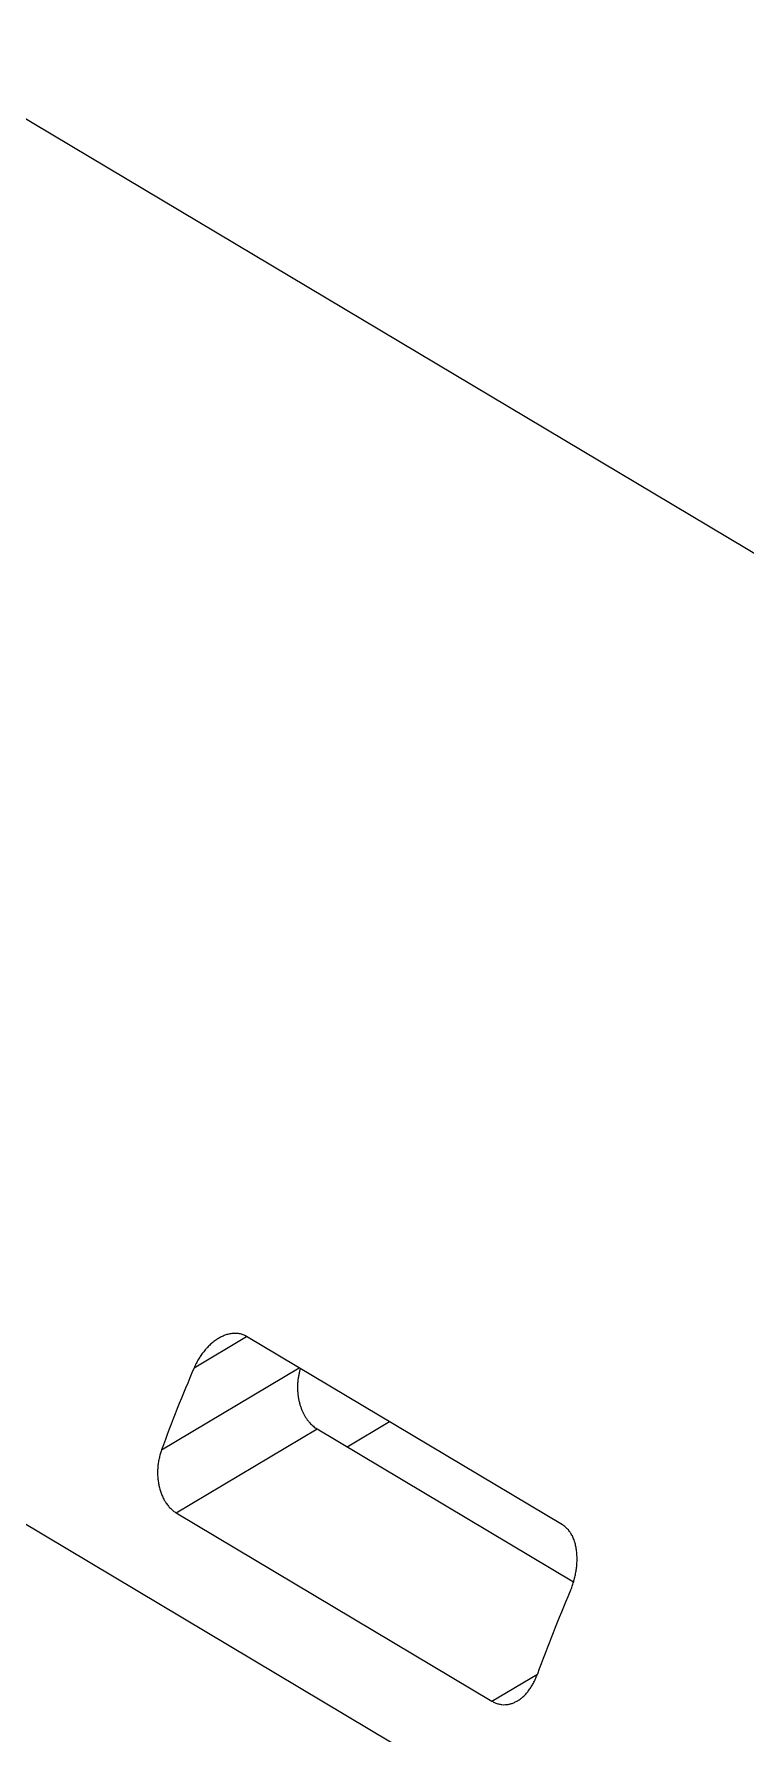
# Model space of a CAD drawing. Header units: millimetres. Extents: x 2680 to 2954, y 1171 to 1387.
# Drawn here: x 2736.1 to 2752.29, y 1197.9 to 1236.61 of the extents above; entities that cross this region are included whole.
import ezdxf

# ---------------------------------------------------------------- set-up
doc = ezdxf.new("R2010")
doc.units = ezdxf.units.MM

msp = doc.modelspace()

# ---------------------------------------------------------------- linework, layer by layer
at = {"color": 7, "linetype": 'Continuous', "lineweight": 15, "extrusion": (-0.253745, -3.38569e-15, 0.967271)}
for p, q in [((2794.222, 1199.868, 31.012), (2732.665, 1236.606, 14.864)), ((2772.458, 1180.861, 25.303), (2710.901, 1217.6, 9.155)), ((2748.114, 1202.669, 18.917), (2740.932, 1206.955, 17.033)), ((2739.331, 1202.937, 16.613), (2742.535, 1204.849, 17.453)), ((2742.535, 1204.849, 17.453), (2748.37, 1201.367, 18.984)), ((2743.22, 1204.441, 17.633), (2744.182, 1205.015, 17.885)), ((2739.331, 1202.937, 16.613), (2746.513, 1198.651, 18.497))]:
    msp.add_line(p, q, dxfattribs=at)
at = {"color": 8, "linetype": 'Continuous', "lineweight": 15, "extrusion": (-0.253745, -3.38569e-15, 0.967271)}
for p, q in [((2739.738, 1206.242, 16.719), (2740.932, 1206.955, 17.033)), ((2738.997, 1204.37, 16.525), (2742.129, 1206.24, 17.347)), ((2746.513, 1198.651, 18.497), (2747.546, 1199.268, 18.768))]:
    msp.add_line(p, q, dxfattribs=at)
at = {"color": 7, "linetype": 'Continuous', "lineweight": 15, "extrusion": (-0.253745, -3.38569e-15, 0.967271)}
for centre, radius, start, end in [((-1193.343, 2683.13, -679.023), 31.573, 245.8859, 249.5569), ((-1188.222, 2692.012, -679.023), 31.62, 245.8886, 249.5542)]:
    msp.add_arc(centre, radius, start, end, dxfattribs=at)
at = {"color": 7, "linetype": 'Continuous', "lineweight": 15}
for points, knots in [([(2740.932, 1206.955, 17.033), (2740.926, 1206.959, 17.031), (2740.919, 1206.962, 17.029), (2740.906, 1206.969, 17.026), (2740.9, 1206.973, 17.024), (2740.88, 1206.982, 17.019), (2740.867, 1206.988, 17.016), (2740.826, 1207.003, 17.005), (2740.798, 1207.011, 16.998), (2740.756, 1207.019, 16.986), (2740.741, 1207.021, 16.983), (2740.719, 1207.023, 16.977), (2740.712, 1207.024, 16.975), (2740.697, 1207.025, 16.971), (2740.69, 1207.025, 16.969), (2740.653, 1207.026, 16.96), (2740.624, 1207.025, 16.952), (2740.565, 1207.017, 16.936), (2740.535, 1207.011, 16.929), (2740.476, 1206.995, 16.913), (2740.446, 1206.985, 16.905), (2740.389, 1206.962, 16.89), (2740.36, 1206.949, 16.883), (2740.318, 1206.926, 16.872), (2740.304, 1206.918, 16.868), (2740.283, 1206.906, 16.862), (2740.276, 1206.901, 16.861), (2740.263, 1206.893, 16.857), (2740.256, 1206.888, 16.855), (2740.222, 1206.866, 16.846), (2740.195, 1206.846, 16.839), (2740.144, 1206.805, 16.826), (2740.118, 1206.783, 16.819), (2740.069, 1206.737, 16.806), (2740.046, 1206.712, 16.8), (2740.017, 1206.681, 16.792), (2740.011, 1206.674, 16.791), (2739.999, 1206.661, 16.788), (2739.994, 1206.655, 16.786), (2739.977, 1206.635, 16.782), (2739.966, 1206.621, 16.779), (2739.934, 1206.581, 16.771), (2739.913, 1206.552, 16.765), (2739.873, 1206.495, 16.755), (2739.854, 1206.465, 16.75), (2739.818, 1206.404, 16.74), (2739.801, 1206.373, 16.736), (2739.78, 1206.333, 16.731), (2739.776, 1206.324, 16.729), (2739.768, 1206.308, 16.727), (2739.761, 1206.292, 16.725), (2739.753, 1206.275, 16.723), (2739.747, 1206.263, 16.722), (2739.745, 1206.257, 16.721), (2739.742, 1206.25, 16.72), (2739.74, 1206.246, 16.72), (2739.739, 1206.244, 16.72), (2739.738, 1206.242, 16.719)], [0, 0, 0, 0, 0.015625, 0.015625, 0.03125, 0.03125, 0.0625, 0.0625, 0.125, 0.125, 0.15625, 0.15625, 0.171875, 0.171875, 0.1875, 0.1875, 0.25, 0.25, 0.3125, 0.3125, 0.375, 0.375, 0.4375, 0.4375, 0.46875, 0.46875, 0.484375, 0.484375, 0.5, 0.5, 0.5625, 0.5625, 0.625, 0.625, 0.6875, 0.6875, 0.703125, 0.703125, 0.71875, 0.71875, 0.75, 0.75, 0.8125, 0.8125, 0.875, 0.875, 0.9375, 0.9375, 0.953125, 0.953125, 0.96875, 0.984375, 0.984375, 0.992188, 0.996094, 0.996094, 1, 1, 1, 1]), ([(2742.155, 1206.225, 17.353), (2742.151, 1206.213, 17.352), (2742.139, 1206.175, 17.349), (2742.123, 1206.111, 17.345), (2742.108, 1206.032, 17.341), (2742.097, 1205.953, 17.338), (2742.09, 1205.873, 17.337), (2742.088, 1205.792, 17.336), (2742.091, 1205.71, 17.337), (2742.098, 1205.629, 17.338), (2742.109, 1205.549, 17.341), (2742.125, 1205.472, 17.346), (2742.145, 1205.399, 17.351), (2742.168, 1205.33, 17.357), (2742.194, 1205.262, 17.364), (2742.225, 1205.198, 17.372), (2742.257, 1205.139, 17.38), (2742.292, 1205.084, 17.389), (2742.328, 1205.035, 17.399), (2742.367, 1204.989, 17.409), (2742.407, 1204.947, 17.42), (2742.449, 1204.91, 17.431), (2742.492, 1204.877, 17.442), (2742.521, 1204.859, 17.449), (2742.535, 1204.849, 17.453)], [0, 0, 0, 0, 0.0251097, 0.0753555, 0.1256494, 0.1758781, 0.2259411, 0.2761851, 0.326635, 0.3771398, 0.4275606, 0.47778, 0.5241161, 0.5706479, 0.6172348, 0.6637444, 0.7100618, 0.7520584, 0.7942193, 0.8364314, 0.8785834, 0.9205724, 0.9602863, 1, 1, 1, 1]), ([(2738.997, 1204.37, 16.525), (2738.985, 1204.338, 16.522), (2738.975, 1204.306, 16.519), (2738.956, 1204.241, 16.514), (2738.948, 1204.208, 16.512), (2738.933, 1204.141, 16.508), (2738.927, 1204.107, 16.507), (2738.917, 1204.038, 16.504), (2738.913, 1204.004, 16.503), (2738.909, 1203.951, 16.502), (2738.908, 1203.934, 16.502), (2738.907, 1203.899, 16.501), (2738.906, 1203.882, 16.501), (2738.906, 1203.83, 16.501), (2738.907, 1203.795, 16.501), (2738.911, 1203.726, 16.503), (2738.915, 1203.692, 16.503), (2738.924, 1203.624, 16.506), (2738.93, 1203.59, 16.507), (2738.939, 1203.548, 16.51), (2738.941, 1203.539, 16.51), (2738.945, 1203.522, 16.511), (2738.947, 1203.514, 16.512), (2738.953, 1203.489, 16.514), (2738.958, 1203.473, 16.515), (2738.972, 1203.425, 16.519), (2738.983, 1203.393, 16.521), (2739.007, 1203.332, 16.528), (2739.021, 1203.302, 16.531), (2739.042, 1203.258, 16.537), (2739.05, 1203.244, 16.539), (2739.062, 1203.223, 16.542), (2739.066, 1203.216, 16.543), (2739.074, 1203.202, 16.545), (2739.078, 1203.195, 16.546), (2739.1, 1203.162, 16.552), (2739.117, 1203.136, 16.557), (2739.155, 1203.088, 16.567), (2739.175, 1203.066, 16.572), (2739.217, 1203.024, 16.583), (2739.238, 1203.004, 16.588), (2739.284, 1202.968, 16.6), (2739.307, 1202.952, 16.606), (2739.331, 1202.937, 16.613)], [0, 0, 0, 0, 0.0625, 0.0625, 0.125, 0.125, 0.1875, 0.1875, 0.25, 0.25, 0.28125, 0.28125, 0.3125, 0.3125, 0.375, 0.375, 0.4375, 0.4375, 0.5, 0.5, 0.515625, 0.515625, 0.53125, 0.53125, 0.5625, 0.5625, 0.625, 0.625, 0.6875, 0.6875, 0.71875, 0.71875, 0.734375, 0.734375, 0.75, 0.75, 0.8125, 0.8125, 0.875, 0.875, 0.9375, 0.9375, 1, 1, 1, 1]), ([(2748.288, 1201.14, 18.962), (2748.302, 1201.173, 18.966), (2748.316, 1201.206, 18.97), (2748.341, 1201.275, 18.976), (2748.352, 1201.309, 18.979), (2748.369, 1201.362, 18.983), (2748.374, 1201.38, 18.985), (2748.381, 1201.406, 18.987), (2748.384, 1201.415, 18.987), (2748.388, 1201.433, 18.989), (2748.391, 1201.442, 18.989), (2748.402, 1201.487, 18.992), (2748.409, 1201.523, 18.994), (2748.423, 1201.594, 18.998), (2748.429, 1201.63, 18.999), (2748.438, 1201.702, 19.002), (2748.442, 1201.739, 19.003), (2748.447, 1201.811, 19.004), (2748.448, 1201.847, 19.004), (2748.449, 1201.893, 19.004), (2748.449, 1201.902, 19.004), (2748.448, 1201.92, 19.004), (2748.448, 1201.929, 19.004), (2748.447, 1201.956, 19.004), (2748.447, 1201.974, 19.004), (2748.443, 1202.027, 19.003), (2748.44, 1202.062, 19.002), (2748.43, 1202.132, 19), (2748.424, 1202.166, 18.998), (2748.412, 1202.216, 18.995), (2748.408, 1202.233, 18.994), (2748.401, 1202.258, 18.992), (2748.398, 1202.266, 18.991), (2748.393, 1202.282, 18.99), (2748.391, 1202.29, 18.989), (2748.377, 1202.33, 18.986), (2748.365, 1202.361, 18.983), (2748.338, 1202.421, 18.975), (2748.322, 1202.449, 18.971), (2748.301, 1202.483, 18.966), (2748.297, 1202.49, 18.965), (2748.29, 1202.499, 18.963), (2748.288, 1202.503, 18.962), (2748.283, 1202.509, 18.961), (2748.281, 1202.512, 18.96), (2748.269, 1202.528, 18.957), (2748.26, 1202.541, 18.955), (2748.23, 1202.576, 18.947), (2748.208, 1202.597, 18.941), (2748.163, 1202.636, 18.93), (2748.139, 1202.653, 18.923), (2748.114, 1202.669, 18.917)], [0, 0, 0, 0, 0.0625, 0.0625, 0.125, 0.125, 0.15625, 0.15625, 0.171875, 0.171875, 0.1875, 0.1875, 0.25, 0.25, 0.3125, 0.3125, 0.375, 0.375, 0.4375, 0.4375, 0.453125, 0.453125, 0.46875, 0.46875, 0.5, 0.5, 0.5625, 0.5625, 0.625, 0.625, 0.65625, 0.65625, 0.671875, 0.671875, 0.6875, 0.6875, 0.75, 0.75, 0.8125, 0.8125, 0.828125, 0.828125, 0.835938, 0.835938, 0.84375, 0.84375, 0.875, 0.875, 0.9375, 0.9375, 1, 1, 1, 1]), ([(2746.513, 1198.651, 18.497), (2746.537, 1198.637, 18.503), (2746.561, 1198.625, 18.509), (2746.61, 1198.604, 18.522), (2746.636, 1198.595, 18.529), (2746.687, 1198.582, 18.542), (2746.713, 1198.577, 18.549), (2746.764, 1198.572, 18.563), (2746.79, 1198.571, 18.569), (2746.829, 1198.573, 18.58), (2746.842, 1198.574, 18.583), (2746.861, 1198.576, 18.588), (2746.868, 1198.577, 18.59), (2746.881, 1198.579, 18.593), (2746.887, 1198.58, 18.595), (2746.92, 1198.587, 18.603), (2746.945, 1198.594, 18.61), (2746.995, 1198.611, 18.623), (2747.02, 1198.621, 18.63), (2747.056, 1198.639, 18.639), (2747.069, 1198.645, 18.642), (2747.087, 1198.655, 18.647), (2747.093, 1198.659, 18.649), (2747.104, 1198.666, 18.652), (2747.11, 1198.67, 18.653), (2747.14, 1198.689, 18.661), (2747.163, 1198.706, 18.667), (2747.207, 1198.742, 18.679), (2747.229, 1198.761, 18.685), (2747.271, 1198.803, 18.696), (2747.291, 1198.825, 18.701), (2747.316, 1198.854, 18.707), (2747.321, 1198.86, 18.709), (2747.33, 1198.872, 18.711), (2747.335, 1198.878, 18.712), (2747.349, 1198.896, 18.716), (2747.359, 1198.909, 18.719), (2747.386, 1198.947, 18.726), (2747.403, 1198.973, 18.73), (2747.436, 1199.028, 18.739), (2747.452, 1199.056, 18.743), (2747.474, 1199.099, 18.749), (2747.481, 1199.114, 18.751), (2747.492, 1199.137, 18.754), (2747.496, 1199.144, 18.754), (2747.502, 1199.159, 18.756), (2747.506, 1199.167, 18.757), (2747.522, 1199.205, 18.761), (2747.535, 1199.236, 18.765), (2747.546, 1199.268, 18.768)], [0, 0, 0, 0, 0.0625, 0.0625, 0.125, 0.125, 0.1875, 0.1875, 0.25, 0.25, 0.28125, 0.28125, 0.296875, 0.296875, 0.3125, 0.3125, 0.375, 0.375, 0.4375, 0.4375, 0.46875, 0.46875, 0.484375, 0.484375, 0.5, 0.5, 0.5625, 0.5625, 0.625, 0.625, 0.6875, 0.6875, 0.703125, 0.703125, 0.71875, 0.71875, 0.75, 0.75, 0.8125, 0.8125, 0.875, 0.875, 0.90625, 0.90625, 0.921875, 0.921875, 0.9375, 0.9375, 1, 1, 1, 1])]:
    msp.add_open_spline(points, degree=3, knots=knots, dxfattribs=at)

doc.saveas('drawing.dxf')
